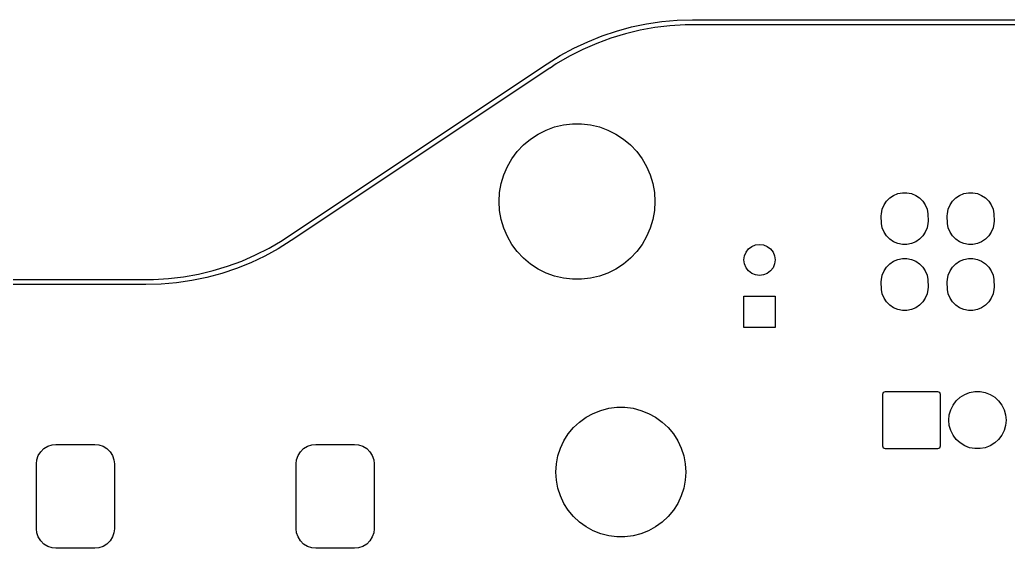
# Model space of a CAD drawing. Extents: x 96 to 246, y -139 to -34.
# Drawn here: x 132.74 to 170.79, y -53.99 to -33.64 of the extents above; entities that cross this region are included whole.
import ezdxf

# ---------------------------------------------------------------- set-up
doc = ezdxf.new("R2010")
doc.units = 0
doc.layers.add('BLACK', color=7, linetype='CONTINUOUS')

msp = doc.modelspace()

# ---------------------------------------------------------------- linework, layer by layer
at = {"layer": 'BLACK', "linetype": 'CONTINUOUS'}
for p, q in [((156.288713, -33.918298), (156.869982, -33.796955)), ((156.869982, -33.796955), (157.457376, -33.709983)), ((157.457376, -33.709983), (158.048867, -33.657682)), ((158.351262, -33.840241), (157.769977, -33.874456)), ((158.048867, -33.657682), (158.642409, -33.640232)), ((158.642255, -33.840232), (158.351262, -33.840241)), ((158.642407, -33.840246), (158.642255, -33.840232)), ((158.642408, -33.840247), (158.642407, -33.840246)), ((182.579733, -33.838328), (158.642408, -33.840247)), ((158.642409, -33.640232), (158.642409, -33.640247)), ((158.642409, -33.640247), (158.64957, -33.642165)), ((158.64957, -33.642165), (182.586896, -33.640247)), ((155.152566, -34.262299), (155.715581, -34.073591)), ((156.052195, -34.180651), (155.494889, -34.349391)), ((155.715581, -34.073591), (156.288713, -33.918298)), ((156.618453, -34.044955), (156.052195, -34.180651)), ((157.191708, -33.942772), (156.618453, -34.044955)), ((157.769977, -33.874456), (157.191708, -33.942772)), ((154.06463, -34.737233), (154.601614, -34.483768)), ((154.948464, -34.550592), (154.414807, -34.783558)), ((154.601614, -34.483768), (155.152566, -34.262299)), ((155.494889, -34.349391), (154.948464, -34.550592)), ((153.543469, -35.021819), (154.06463, -34.737233)), ((154.414807, -34.783558), (153.895765, -35.047483)), ((143.085441, -41.975172), (153.039936, -35.336539)), ((153.039936, -35.336539), (153.03994, -35.336536)), ((153.03994, -35.336536), (153.543469, -35.021819)), ((153.393129, -35.341456), (153.150877, -35.502948)), ((153.895765, -35.047483), (153.393129, -35.341456)), ((153.143862, -35.505321), (143.189368, -42.143955)), ((153.150877, -35.502948), (153.143862, -35.505321)), ((153.668707, -37.685824), (154.015218, -37.645323)), ((153.668707, -37.685824), (154.015218, -37.645323)), ((154.015218, -37.645323), (154.364086, -37.645323)), ((154.015218, -37.645323), (154.364086, -37.645323)), ((154.364086, -37.645323), (154.710597, -37.685824)), ((154.364086, -37.645323), (154.710597, -37.685824)), ((152.398176, -38.233877), (152.689652, -38.042171)), ((152.398176, -38.233877), (152.689652, -38.042171)), ((152.689652, -38.042171), (153.001413, -37.885599)), ((152.689652, -38.042171), (153.001413, -37.885599)), ((153.001413, -37.885599), (153.329242, -37.766278)), ((153.001413, -37.885599), (153.329242, -37.766278)), ((153.329242, -37.766278), (153.668707, -37.685824)), ((153.329242, -37.766278), (153.668707, -37.685824)), ((154.710597, -37.685824), (155.050062, -37.766278)), ((154.710597, -37.685824), (155.050062, -37.766278)), ((155.050062, -37.766278), (155.377891, -37.885599)), ((155.050062, -37.766278), (155.377891, -37.885599)), ((155.377891, -37.885599), (155.689652, -38.042171)), ((155.377891, -37.885599), (155.689652, -38.042171)), ((155.689652, -38.042171), (155.981128, -38.233877)), ((155.689652, -38.042171), (155.981128, -38.233877)), ((152.130927, -38.458126), (152.398176, -38.233877)), ((152.130927, -38.458126), (152.398176, -38.233877)), ((155.981128, -38.233877), (156.248377, -38.458126)), ((155.981128, -38.233877), (156.248377, -38.458126)), ((151.683189, -38.99172), (151.891519, -38.711884)), ((151.683189, -38.99172), (151.891519, -38.711884)), ((151.891519, -38.711884), (152.130927, -38.458126)), ((151.891519, -38.711884), (152.130927, -38.458126)), ((156.248377, -38.458126), (156.487785, -38.711884)), ((156.248377, -38.458126), (156.487785, -38.711884)), ((156.487785, -38.711884), (156.696115, -38.99172)), ((156.487785, -38.711884), (156.696115, -38.99172)), ((151.508754, -39.293849), (151.683189, -38.99172)), ((151.508754, -39.293849), (151.683189, -38.99172)), ((156.696115, -38.99172), (156.87055, -39.293849)), ((156.696115, -38.99172), (156.87055, -39.293849)), ((151.370574, -39.614187), (151.508754, -39.293849)), ((151.370574, -39.614187), (151.508754, -39.293849)), ((156.87055, -39.293849), (157.00873, -39.614187)), ((156.87055, -39.293849), (157.00873, -39.614187)), ((151.209937, -40.291968), (151.270517, -39.948399)), ((151.209937, -40.291968), (151.270517, -39.948399)), ((151.270517, -39.948399), (151.370574, -39.614187)), ((151.270517, -39.948399), (151.370574, -39.614187)), ((157.00873, -39.614187), (157.108787, -39.948399)), ((157.00873, -39.614187), (157.108787, -39.948399)), ((157.108787, -39.948399), (157.169367, -40.291968)), ((157.108787, -39.948399), (157.169367, -40.291968)), ((151.189652, -40.640247), (151.209937, -40.291968)), ((151.189652, -40.640247), (151.209937, -40.291968)), ((157.169367, -40.291968), (157.189652, -40.640247)), ((157.169367, -40.291968), (157.189652, -40.640247)), ((166.380395, -40.401518), (166.543396, -40.334001)), ((166.380395, -40.401518), (166.543396, -40.334001)), ((166.543396, -40.334001), (166.716437, -40.299581)), ((166.543396, -40.334001), (166.716437, -40.299581)), ((166.716437, -40.299581), (166.892867, -40.299581)), ((166.716437, -40.299581), (166.892867, -40.299581)), ((166.892867, -40.299581), (167.065908, -40.334001)), ((166.892867, -40.299581), (167.065908, -40.334001)), ((167.065908, -40.334001), (167.228909, -40.401518)), ((167.065908, -40.334001), (167.228909, -40.401518)), ((168.920395, -40.401518), (169.083396, -40.334001)), ((168.920395, -40.401518), (169.083396, -40.334001)), ((169.083396, -40.334001), (169.256437, -40.299581)), ((169.083396, -40.334001), (169.256437, -40.299581)), ((169.256437, -40.299581), (169.432867, -40.299581)), ((169.256437, -40.299581), (169.432867, -40.299581)), ((169.432867, -40.299581), (169.605908, -40.334001)), ((169.432867, -40.299581), (169.605908, -40.334001)), ((169.605908, -40.334001), (169.768909, -40.401518)), ((169.605908, -40.334001), (169.768909, -40.401518)), ((151.209937, -40.988526), (151.189652, -40.640247)), ((151.209937, -40.988526), (151.189652, -40.640247)), ((157.189652, -40.640247), (157.169367, -40.988526)), ((157.189652, -40.640247), (157.169367, -40.988526)), ((166.010923, -40.77099), (166.108943, -40.624293)), ((166.010923, -40.77099), (166.108943, -40.624293)), ((166.108943, -40.624293), (166.233698, -40.499538)), ((166.108943, -40.624293), (166.233698, -40.499538)), ((166.233698, -40.499538), (166.380395, -40.401518)), ((166.233698, -40.499538), (166.380395, -40.401518)), ((167.228909, -40.401518), (167.375606, -40.499538)), ((167.228909, -40.401518), (167.375606, -40.499538)), ((167.375606, -40.499538), (167.500361, -40.624293)), ((167.375606, -40.499538), (167.500361, -40.624293)), ((167.500361, -40.624293), (167.598381, -40.77099)), ((167.500361, -40.624293), (167.598381, -40.77099)), ((168.550923, -40.77099), (168.648943, -40.624293)), ((168.550923, -40.77099), (168.648943, -40.624293)), ((168.648943, -40.624293), (168.773698, -40.499538)), ((168.648943, -40.624293), (168.773698, -40.499538)), ((168.773698, -40.499538), (168.920395, -40.401518)), ((168.773698, -40.499538), (168.920395, -40.401518)), ((169.768909, -40.401518), (169.915606, -40.499538)), ((169.768909, -40.401518), (169.915606, -40.499538)), ((169.915606, -40.499538), (170.040361, -40.624293)), ((169.915606, -40.499538), (170.040361, -40.624293)), ((170.040361, -40.624293), (170.138381, -40.77099)), ((170.040361, -40.624293), (170.138381, -40.77099)), ((151.270517, -41.332095), (151.209937, -40.988526)), ((151.270517, -41.332095), (151.209937, -40.988526)), ((157.169367, -40.988526), (157.108787, -41.332095)), ((157.169367, -40.988526), (157.108787, -41.332095)), ((165.908986, -41.107032), (165.943406, -40.933991)), ((165.908986, -41.107032), (165.943406, -40.933991)), ((165.943406, -40.933991), (166.010923, -40.77099)), ((165.943406, -40.933991), (166.010923, -40.77099)), ((167.598381, -40.77099), (167.665898, -40.933991)), ((167.598381, -40.77099), (167.665898, -40.933991)), ((167.665898, -40.933991), (167.700318, -41.107032)), ((167.665898, -40.933991), (167.700318, -41.107032)), ((168.448986, -41.107032), (168.483406, -40.933991)), ((168.448986, -41.107032), (168.483406, -40.933991)), ((168.483406, -40.933991), (168.550923, -40.77099)), ((168.483406, -40.933991), (168.550923, -40.77099)), ((170.138381, -40.77099), (170.205898, -40.933991)), ((170.138381, -40.77099), (170.205898, -40.933991)), ((170.205898, -40.933991), (170.240318, -41.107032)), ((170.205898, -40.933991), (170.240318, -41.107032)), ((151.370574, -41.666307), (151.270517, -41.332095)), ((151.370574, -41.666307), (151.270517, -41.332095)), ((157.108787, -41.332095), (157.00873, -41.666307)), ((157.108787, -41.332095), (157.00873, -41.666307)), ((165.904652, -41.195247), (165.908986, -41.107032)), ((165.904652, -41.195247), (165.908986, -41.107032)), ((165.908986, -41.483462), (165.904652, -41.195247)), ((165.908986, -41.483462), (165.904652, -41.195247)), ((167.700318, -41.107032), (167.704652, -41.395247)), ((167.700318, -41.107032), (167.704652, -41.395247)), ((167.704652, -41.395247), (167.700318, -41.483462)), ((167.704652, -41.395247), (167.700318, -41.483462)), ((168.444652, -41.195247), (168.448986, -41.107032)), ((168.444652, -41.195247), (168.448986, -41.107032)), ((168.448986, -41.483462), (168.444652, -41.195247)), ((168.448986, -41.483462), (168.444652, -41.195247)), ((170.240318, -41.107032), (170.244652, -41.395247)), ((170.240318, -41.107032), (170.244652, -41.395247)), ((170.244652, -41.395247), (170.240318, -41.483462)), ((170.244652, -41.395247), (170.240318, -41.483462)), ((151.508754, -41.986645), (151.370574, -41.666307)), ((151.508754, -41.986645), (151.370574, -41.666307)), ((157.00873, -41.666307), (156.87055, -41.986645)), ((157.00873, -41.666307), (156.87055, -41.986645)), ((165.943406, -41.656503), (165.908986, -41.483462)), ((165.943406, -41.656503), (165.908986, -41.483462)), ((166.010923, -41.819504), (165.943406, -41.656503)), ((166.010923, -41.819504), (165.943406, -41.656503)), ((166.108943, -41.966201), (166.010923, -41.819504)), ((166.108943, -41.966201), (166.010923, -41.819504)), ((167.598381, -41.819504), (167.500361, -41.966201)), ((167.598381, -41.819504), (167.500361, -41.966201)), ((167.665898, -41.656503), (167.598381, -41.819504)), ((167.665898, -41.656503), (167.598381, -41.819504)), ((167.700318, -41.483462), (167.665898, -41.656503)), ((167.700318, -41.483462), (167.665898, -41.656503)), ((168.483406, -41.656503), (168.448986, -41.483462)), ((168.483406, -41.656503), (168.448986, -41.483462)), ((168.550923, -41.819504), (168.483406, -41.656503)), ((168.550923, -41.819504), (168.483406, -41.656503)), ((168.648943, -41.966201), (168.550923, -41.819504)), ((168.648943, -41.966201), (168.550923, -41.819504)), ((170.138381, -41.819504), (170.040361, -41.966201)), ((170.138381, -41.819504), (170.040361, -41.966201)), ((170.205898, -41.656503), (170.138381, -41.819504)), ((170.205898, -41.656503), (170.138381, -41.819504)), ((170.240318, -41.483462), (170.205898, -41.656503)), ((170.240318, -41.483462), (170.205898, -41.656503)), ((142.333539, -42.433011), (142.836175, -42.139038)), ((143.189363, -42.143957), (142.685835, -42.458676)), ((142.836175, -42.139038), (143.078426, -41.977546)), ((143.078426, -41.977546), (143.078427, -41.977546)), ((143.078427, -41.977546), (143.085441, -41.975172)), ((143.189368, -42.143955), (143.189363, -42.143957)), ((151.683189, -42.288774), (151.508754, -41.986645)), ((151.683189, -42.288774), (151.508754, -41.986645)), ((156.87055, -41.986645), (156.696115, -42.288774)), ((156.87055, -41.986645), (156.696115, -42.288774)), ((166.233698, -42.090956), (166.108943, -41.966201)), ((166.233698, -42.090956), (166.108943, -41.966201)), ((166.380395, -42.188976), (166.233698, -42.090956)), ((166.380395, -42.188976), (166.233698, -42.090956)), ((166.543396, -42.256493), (166.380395, -42.188976)), ((166.543396, -42.256493), (166.380395, -42.188976)), ((167.228909, -42.188976), (167.065908, -42.256493)), ((167.228909, -42.188976), (167.065908, -42.256493)), ((167.375606, -42.090956), (167.228909, -42.188976)), ((167.375606, -42.090956), (167.228909, -42.188976)), ((167.500361, -41.966201), (167.375606, -42.090956)), ((167.500361, -41.966201), (167.375606, -42.090956)), ((168.773698, -42.090956), (168.648943, -41.966201)), ((168.773698, -42.090956), (168.648943, -41.966201)), ((168.920395, -42.188976), (168.773698, -42.090956)), ((168.920395, -42.188976), (168.773698, -42.090956)), ((169.083396, -42.256493), (168.920395, -42.188976)), ((169.083396, -42.256493), (168.920395, -42.188976)), ((169.768909, -42.188976), (169.605908, -42.256493)), ((169.768909, -42.188976), (169.605908, -42.256493)), ((169.915606, -42.090956), (169.768909, -42.188976)), ((169.915606, -42.090956), (169.768909, -42.188976)), ((170.040361, -41.966201), (169.915606, -42.090956)), ((170.040361, -41.966201), (169.915606, -42.090956)), ((141.814497, -42.696937), (142.333539, -42.433011)), ((142.685835, -42.458676), (142.164675, -42.743261)), ((151.891519, -42.56861), (151.683189, -42.288774)), ((151.891519, -42.56861), (151.683189, -42.288774)), ((152.130927, -42.822368), (151.891519, -42.56861)), ((152.130927, -42.822368), (151.891519, -42.56861)), ((156.487785, -42.56861), (156.248377, -42.822368)), ((156.487785, -42.56861), (156.248377, -42.822368)), ((156.696115, -42.288774), (156.487785, -42.56861)), ((156.696115, -42.288774), (156.487785, -42.56861)), ((160.637097, -42.732956), (160.697037, -42.588247)), ((160.637097, -42.732956), (160.697037, -42.588247)), ((160.697037, -42.588247), (160.792388, -42.463983)), ((160.697037, -42.588247), (160.792388, -42.463983)), ((160.792388, -42.463983), (160.916652, -42.368632)), ((160.792388, -42.463983), (160.916652, -42.368632)), ((160.916652, -42.368632), (161.061361, -42.308692)), ((160.916652, -42.368632), (161.061361, -42.308692)), ((161.061361, -42.308692), (161.216652, -42.288247)), ((161.061361, -42.308692), (161.216652, -42.288247)), ((161.216652, -42.288247), (161.371943, -42.308692)), ((161.216652, -42.288247), (161.371943, -42.308692)), ((161.371943, -42.308692), (161.516652, -42.368632)), ((161.371943, -42.308692), (161.516652, -42.368632)), ((161.516652, -42.368632), (161.640916, -42.463983)), ((161.516652, -42.368632), (161.640916, -42.463983)), ((161.640916, -42.463983), (161.736267, -42.588247)), ((161.640916, -42.463983), (161.736267, -42.588247)), ((161.736267, -42.588247), (161.796207, -42.732956)), ((161.736267, -42.588247), (161.796207, -42.732956)), ((166.716437, -42.290913), (166.543396, -42.256493)), ((166.716437, -42.290913), (166.543396, -42.256493)), ((166.892867, -42.290913), (166.716437, -42.290913)), ((166.892867, -42.290913), (166.716437, -42.290913)), ((167.065908, -42.256493), (166.892867, -42.290913)), ((167.065908, -42.256493), (166.892867, -42.290913)), ((169.256437, -42.290913), (169.083396, -42.256493)), ((169.256437, -42.290913), (169.083396, -42.256493)), ((169.432867, -42.290913), (169.256437, -42.290913)), ((169.432867, -42.290913), (169.256437, -42.290913)), ((169.605908, -42.256493), (169.432867, -42.290913)), ((169.605908, -42.256493), (169.432867, -42.290913)), ((140.734415, -43.131104), (141.28084, -42.929903)), ((141.62769, -42.996727), (141.076738, -43.218196)), ((141.28084, -42.929903), (141.814497, -42.696937)), ((142.164675, -42.743261), (141.62769, -42.996727)), ((152.398176, -43.046617), (152.130927, -42.822368)), ((152.398176, -43.046617), (152.130927, -42.822368)), ((156.248377, -42.822368), (155.981128, -43.046617)), ((156.248377, -42.822368), (155.981128, -43.046617)), ((160.616652, -42.888247), (160.637097, -42.732956)), ((160.616652, -42.888247), (160.637097, -42.732956)), ((160.637097, -43.043538), (160.616652, -42.888247)), ((160.637097, -43.043538), (160.616652, -42.888247)), ((161.796207, -42.732956), (161.816652, -42.888247)), ((161.796207, -42.732956), (161.816652, -42.888247)), ((161.816652, -42.888247), (161.796207, -43.043538)), ((161.816652, -42.888247), (161.796207, -43.043538)), ((166.233698, -43.039538), (166.380395, -42.941518)), ((166.233698, -43.039538), (166.380395, -42.941518)), ((166.380395, -42.941518), (166.543396, -42.874001)), ((166.380395, -42.941518), (166.543396, -42.874001)), ((166.543396, -42.874001), (166.716437, -42.839581)), ((166.543396, -42.874001), (166.716437, -42.839581)), ((166.716437, -42.839581), (166.892867, -42.839581)), ((166.716437, -42.839581), (166.892867, -42.839581)), ((166.892867, -42.839581), (167.065908, -42.874001)), ((166.892867, -42.839581), (167.065908, -42.874001)), ((167.065908, -42.874001), (167.228909, -42.941518)), ((167.065908, -42.874001), (167.228909, -42.941518)), ((167.228909, -42.941518), (167.375606, -43.039538)), ((167.228909, -42.941518), (167.375606, -43.039538)), ((168.773698, -43.039538), (168.920395, -42.941518)), ((168.773698, -43.039538), (168.920395, -42.941518)), ((168.920395, -42.941518), (169.083396, -42.874001)), ((168.920395, -42.941518), (169.083396, -42.874001)), ((169.083396, -42.874001), (169.256437, -42.839581)), ((169.083396, -42.874001), (169.256437, -42.839581)), ((169.256437, -42.839581), (169.432867, -42.839581)), ((169.256437, -42.839581), (169.432867, -42.839581)), ((169.432867, -42.839581), (169.605908, -42.874001)), ((169.432867, -42.839581), (169.605908, -42.874001)), ((169.605908, -42.874001), (169.768909, -42.941518)), ((169.605908, -42.874001), (169.768909, -42.941518)), ((169.768909, -42.941518), (169.915606, -43.039538)), ((169.768909, -42.941518), (169.915606, -43.039538)), ((139.610851, -43.435541), (140.17711, -43.299844)), ((140.17711, -43.299844), (140.734415, -43.131104)), ((141.076738, -43.218196), (140.513723, -43.406904)), ((152.689652, -43.238323), (152.398176, -43.046617)), ((152.689652, -43.238323), (152.398176, -43.046617)), ((153.001413, -43.394895), (152.689652, -43.238323)), ((153.001413, -43.394895), (152.689652, -43.238323)), ((155.689652, -43.238323), (155.377891, -43.394895)), ((155.689652, -43.238323), (155.377891, -43.394895)), ((155.981128, -43.046617), (155.689652, -43.238323)), ((155.981128, -43.046617), (155.689652, -43.238323)), ((160.697037, -43.188247), (160.637097, -43.043538)), ((160.697037, -43.188247), (160.637097, -43.043538)), ((160.792388, -43.312511), (160.697037, -43.188247)), ((160.792388, -43.312511), (160.697037, -43.188247)), ((160.916652, -43.407862), (160.792388, -43.312511)), ((160.916652, -43.407862), (160.792388, -43.312511)), ((161.640916, -43.312511), (161.516652, -43.407862)), ((161.640916, -43.312511), (161.516652, -43.407862)), ((161.736267, -43.188247), (161.640916, -43.312511)), ((161.736267, -43.188247), (161.640916, -43.312511)), ((161.796207, -43.043538), (161.736267, -43.188247)), ((161.796207, -43.043538), (161.736267, -43.188247)), ((165.943406, -43.473991), (166.010923, -43.31099)), ((165.943406, -43.473991), (166.010923, -43.31099)), ((166.010923, -43.31099), (166.108943, -43.164293)), ((166.010923, -43.31099), (166.108943, -43.164293)), ((166.108943, -43.164293), (166.233698, -43.039538)), ((166.108943, -43.164293), (166.233698, -43.039538)), ((167.375606, -43.039538), (167.500361, -43.164293)), ((167.375606, -43.039538), (167.500361, -43.164293)), ((167.500361, -43.164293), (167.598381, -43.31099)), ((167.500361, -43.164293), (167.598381, -43.31099)), ((167.598381, -43.31099), (167.665898, -43.473991)), ((167.598381, -43.31099), (167.665898, -43.473991)), ((168.483406, -43.473991), (168.550923, -43.31099)), ((168.483406, -43.473991), (168.550923, -43.31099)), ((168.550923, -43.31099), (168.648943, -43.164293)), ((168.550923, -43.31099), (168.648943, -43.164293)), ((168.648943, -43.164293), (168.773698, -43.039538)), ((168.648943, -43.164293), (168.773698, -43.039538)), ((169.915606, -43.039538), (170.040361, -43.164293)), ((169.915606, -43.039538), (170.040361, -43.164293)), ((170.040361, -43.164293), (170.138381, -43.31099)), ((170.040361, -43.164293), (170.138381, -43.31099)), ((170.138381, -43.31099), (170.205898, -43.473991)), ((170.138381, -43.31099), (170.205898, -43.473991)), ((132.27864, -43.642158), (137.586896, -43.640247)), ((137.586896, -43.640247), (137.586897, -43.640247)), ((137.586897, -43.640247), (137.587078, -43.640264)), ((137.587078, -43.640264), (137.878042, -43.640256)), ((137.878042, -43.640256), (138.459327, -43.606041)), ((138.459327, -43.606041), (139.037596, -43.537724)), ((139.359323, -43.683541), (138.771928, -43.770514)), ((139.037596, -43.537724), (139.610851, -43.435541)), ((139.940591, -43.562198), (139.359323, -43.683541)), ((140.513723, -43.406904), (139.940591, -43.562198)), ((153.329242, -43.514216), (153.001413, -43.394895)), ((153.329242, -43.514216), (153.001413, -43.394895)), ((153.668707, -43.59467), (153.329242, -43.514216)), ((153.668707, -43.59467), (153.329242, -43.514216)), ((154.015218, -43.635171), (153.668707, -43.59467)), ((154.015218, -43.635171), (153.668707, -43.59467)), ((154.364086, -43.635171), (154.015218, -43.635171)), ((154.364086, -43.635171), (154.015218, -43.635171)), ((154.710597, -43.59467), (154.364086, -43.635171)), ((154.710597, -43.59467), (154.364086, -43.635171)), ((155.050062, -43.514216), (154.710597, -43.59467)), ((155.050062, -43.514216), (154.710597, -43.59467)), ((155.377891, -43.394895), (155.050062, -43.514216)), ((155.377891, -43.394895), (155.050062, -43.514216)), ((161.061361, -43.467802), (160.916652, -43.407862)), ((161.061361, -43.467802), (160.916652, -43.407862)), ((161.216652, -43.488247), (161.061361, -43.467802)), ((161.216652, -43.488247), (161.061361, -43.467802)), ((161.371943, -43.467802), (161.216652, -43.488247)), ((161.371943, -43.467802), (161.216652, -43.488247)), ((161.516652, -43.407862), (161.371943, -43.467802)), ((161.516652, -43.407862), (161.371943, -43.467802)), ((165.904652, -43.735247), (165.908986, -43.647032)), ((165.904652, -43.735247), (165.908986, -43.647032)), ((165.908986, -44.023462), (165.904652, -43.735247)), ((165.908986, -44.023462), (165.904652, -43.735247)), ((165.908986, -43.647032), (165.943406, -43.473991)), ((165.908986, -43.647032), (165.943406, -43.473991)), ((167.665898, -43.473991), (167.700318, -43.647032)), ((167.665898, -43.473991), (167.700318, -43.647032)), ((167.700318, -43.647032), (167.704652, -43.935247)), ((167.700318, -43.647032), (167.704652, -43.935247)), ((168.444652, -43.735247), (168.448986, -43.647032)), ((168.444652, -43.735247), (168.448986, -43.647032)), ((168.448986, -44.023462), (168.444652, -43.735247)), ((168.448986, -44.023462), (168.444652, -43.735247)), ((168.448986, -43.647032), (168.483406, -43.473991)), ((168.448986, -43.647032), (168.483406, -43.473991)), ((170.205898, -43.473991), (170.240318, -43.647032)), ((170.205898, -43.473991), (170.240318, -43.647032)), ((170.240318, -43.647032), (170.244652, -43.935247)), ((170.240318, -43.647032), (170.244652, -43.935247)), ((137.579761, -43.838335), (132.271506, -43.840247)), ((137.586895, -43.840247), (137.579761, -43.838335)), ((138.180437, -43.822815), (137.586895, -43.840265)), ((137.586895, -43.840265), (137.586895, -43.840247)), ((138.771928, -43.770514), (138.180437, -43.822815)), ((165.943406, -44.196503), (165.908986, -44.023462)), ((165.943406, -44.196503), (165.908986, -44.023462)), ((167.700318, -44.023462), (167.665898, -44.196503)), ((167.700318, -44.023462), (167.665898, -44.196503)), ((167.704652, -43.935247), (167.700318, -44.023462)), ((167.704652, -43.935247), (167.700318, -44.023462)), ((168.483406, -44.196503), (168.448986, -44.023462)), ((168.483406, -44.196503), (168.448986, -44.023462)), ((170.240318, -44.023462), (170.205898, -44.196503)), ((170.240318, -44.023462), (170.205898, -44.196503)), ((170.244652, -43.935247), (170.240318, -44.023462)), ((170.244652, -43.935247), (170.240318, -44.023462)), ((160.616652, -45.488247), (160.616652, -44.288247)), ((160.616652, -44.288247), (161.816652, -44.288247)), ((160.616652, -45.488247), (160.616652, -44.288247)), ((160.616652, -44.288247), (161.816652, -44.288247)), ((161.816652, -44.288247), (161.816652, -45.488247)), ((161.816652, -44.288247), (161.816652, -45.488247)), ((166.010923, -44.359504), (165.943406, -44.196503)), ((166.010923, -44.359504), (165.943406, -44.196503)), ((166.108943, -44.506201), (166.010923, -44.359504)), ((166.108943, -44.506201), (166.010923, -44.359504)), ((166.233698, -44.630956), (166.108943, -44.506201)), ((166.233698, -44.630956), (166.108943, -44.506201)), ((167.500361, -44.506201), (167.375606, -44.630956)), ((167.500361, -44.506201), (167.375606, -44.630956)), ((167.598381, -44.359504), (167.500361, -44.506201)), ((167.598381, -44.359504), (167.500361, -44.506201)), ((167.665898, -44.196503), (167.598381, -44.359504)), ((167.665898, -44.196503), (167.598381, -44.359504)), ((168.550923, -44.359504), (168.483406, -44.196503)), ((168.550923, -44.359504), (168.483406, -44.196503)), ((168.648943, -44.506201), (168.550923, -44.359504)), ((168.648943, -44.506201), (168.550923, -44.359504)), ((168.773698, -44.630956), (168.648943, -44.506201)), ((168.773698, -44.630956), (168.648943, -44.506201)), ((170.040361, -44.506201), (169.915606, -44.630956)), ((170.040361, -44.506201), (169.915606, -44.630956)), ((170.138381, -44.359504), (170.040361, -44.506201)), ((170.138381, -44.359504), (170.040361, -44.506201)), ((170.205898, -44.196503), (170.138381, -44.359504)), ((170.205898, -44.196503), (170.138381, -44.359504)), ((166.380395, -44.728976), (166.233698, -44.630956)), ((166.380395, -44.728976), (166.233698, -44.630956)), ((166.543396, -44.796493), (166.380395, -44.728976)), ((166.543396, -44.796493), (166.380395, -44.728976)), ((166.716437, -44.830913), (166.543396, -44.796493)), ((166.716437, -44.830913), (166.543396, -44.796493)), ((166.892867, -44.830913), (166.716437, -44.830913)), ((166.892867, -44.830913), (166.716437, -44.830913)), ((167.065908, -44.796493), (166.892867, -44.830913)), ((167.065908, -44.796493), (166.892867, -44.830913)), ((167.228909, -44.728976), (167.065908, -44.796493)), ((167.228909, -44.728976), (167.065908, -44.796493)), ((167.375606, -44.630956), (167.228909, -44.728976)), ((167.375606, -44.630956), (167.228909, -44.728976)), ((168.920395, -44.728976), (168.773698, -44.630956)), ((168.920395, -44.728976), (168.773698, -44.630956)), ((169.083396, -44.796493), (168.920395, -44.728976)), ((169.083396, -44.796493), (168.920395, -44.728976)), ((169.256437, -44.830913), (169.083396, -44.796493)), ((169.256437, -44.830913), (169.083396, -44.796493)), ((169.432867, -44.830913), (169.256437, -44.830913)), ((169.432867, -44.830913), (169.256437, -44.830913)), ((169.605908, -44.796493), (169.432867, -44.830913)), ((169.605908, -44.796493), (169.432867, -44.830913)), ((169.768909, -44.728976), (169.605908, -44.796493)), ((169.768909, -44.728976), (169.605908, -44.796493)), ((169.915606, -44.630956), (169.768909, -44.728976)), ((169.915606, -44.630956), (169.768909, -44.728976)), ((161.816652, -45.488247), (160.616652, -45.488247)), ((161.816652, -45.488247), (160.616652, -45.488247)), ((165.965652, -48.058497), (165.973416, -48.019463)), ((165.965652, -48.058497), (165.973416, -48.019463)), ((165.965652, -50.058497), (165.965652, -48.058497)), ((165.965652, -50.058497), (165.965652, -48.058497)), ((165.973416, -48.019463), (165.995527, -47.986372)), ((165.973416, -48.019463), (165.995527, -47.986372)), ((165.995527, -47.986372), (166.028618, -47.964261)), ((165.995527, -47.986372), (166.028618, -47.964261)), ((166.028618, -47.964261), (166.067652, -47.956497)), ((166.028618, -47.964261), (166.067652, -47.956497)), ((166.067652, -47.956497), (168.067652, -47.956497)), ((166.067652, -47.956497), (168.067652, -47.956497)), ((168.067652, -47.956497), (168.106686, -47.964261)), ((168.067652, -47.956497), (168.106686, -47.964261)), ((168.106686, -47.964261), (168.139777, -47.986372)), ((168.106686, -47.964261), (168.139777, -47.986372)), ((168.139777, -47.986372), (168.161888, -48.019463)), ((168.139777, -47.986372), (168.161888, -48.019463)), ((168.161888, -48.019463), (168.169652, -48.058497)), ((168.161888, -48.019463), (168.169652, -48.058497)), ((168.169652, -48.058497), (168.169652, -50.058497)), ((168.169652, -48.058497), (168.169652, -50.058497)), ((168.670713, -48.478369), (168.793264, -48.316084)), ((168.670713, -48.478369), (168.793264, -48.316084)), ((168.793264, -48.316084), (168.943549, -48.179082)), ((168.793264, -48.316084), (168.943549, -48.179082)), ((168.943549, -48.179082), (169.116448, -48.072027)), ((168.943549, -48.179082), (169.116448, -48.072027)), ((169.116448, -48.072027), (169.306075, -47.998565)), ((169.116448, -48.072027), (169.306075, -47.998565)), ((169.306075, -47.998565), (169.505972, -47.961198)), ((169.306075, -47.998565), (169.505972, -47.961198)), ((169.505972, -47.961198), (169.709332, -47.961198)), ((169.505972, -47.961198), (169.709332, -47.961198)), ((169.709332, -47.961198), (169.909229, -47.998565)), ((169.709332, -47.961198), (169.909229, -47.998565)), ((169.909229, -47.998565), (170.098856, -48.072027)), ((169.909229, -47.998565), (170.098856, -48.072027)), ((170.098856, -48.072027), (170.271755, -48.179082)), ((170.098856, -48.072027), (170.271755, -48.179082)), ((170.271755, -48.179082), (170.42204, -48.316084)), ((170.271755, -48.179082), (170.42204, -48.316084)), ((170.42204, -48.316084), (170.544591, -48.478369)), ((170.42204, -48.316084), (170.544591, -48.478369)), ((154.813204, -48.796429), (155.10511, -48.680856)), ((154.813204, -48.796429), (155.10511, -48.680856)), ((155.10511, -48.680856), (155.409199, -48.602779)), ((155.10511, -48.680856), (155.409199, -48.602779)), ((155.409199, -48.602779), (155.720676, -48.56343)), ((155.409199, -48.602779), (155.720676, -48.56343)), ((155.720676, -48.56343), (156.034628, -48.56343)), ((155.720676, -48.56343), (156.034628, -48.56343)), ((156.034628, -48.56343), (156.346105, -48.602779)), ((156.034628, -48.56343), (156.346105, -48.602779)), ((156.346105, -48.602779), (156.650194, -48.680856)), ((156.346105, -48.602779), (156.650194, -48.680856)), ((156.650194, -48.680856), (156.9421, -48.796429)), ((156.650194, -48.680856), (156.9421, -48.796429)), ((168.524416, -48.856005), (168.580068, -48.660409)), ((168.524416, -48.856005), (168.580068, -48.660409)), ((168.580068, -48.660409), (168.670713, -48.478369)), ((168.580068, -48.660409), (168.670713, -48.478369)), ((170.544591, -48.478369), (170.635236, -48.660409)), ((170.544591, -48.478369), (170.635236, -48.660409)), ((170.635236, -48.660409), (170.690888, -48.856005)), ((170.635236, -48.660409), (170.690888, -48.856005)), ((154.284092, -49.132214), (154.538085, -48.947677)), ((154.284092, -49.132214), (154.538085, -48.947677)), ((154.538085, -48.947677), (154.813204, -48.796429)), ((154.538085, -48.947677), (154.813204, -48.796429)), ((156.9421, -48.796429), (157.217219, -48.947677)), ((156.9421, -48.796429), (157.217219, -48.947677)), ((157.217219, -48.947677), (157.471212, -49.132214)), ((157.217219, -48.947677), (157.471212, -49.132214)), ((168.505652, -49.058497), (168.524416, -48.856005)), ((168.505652, -49.058497), (168.524416, -48.856005)), ((168.524416, -49.260989), (168.505652, -49.058497)), ((168.524416, -49.260989), (168.505652, -49.058497)), ((170.690888, -48.856005), (170.709652, -49.058497)), ((170.690888, -48.856005), (170.709652, -49.058497)), ((170.709652, -49.058497), (170.690888, -49.260989)), ((170.709652, -49.058497), (170.690888, -49.260989)), ((153.85511, -49.589034), (154.05523, -49.347129)), ((153.85511, -49.589034), (154.05523, -49.347129)), ((154.05523, -49.347129), (154.284092, -49.132214)), ((154.05523, -49.347129), (154.284092, -49.132214)), ((157.471212, -49.132214), (157.700074, -49.347129)), ((157.471212, -49.132214), (157.700074, -49.347129)), ((157.700074, -49.347129), (157.900194, -49.589034)), ((157.700074, -49.347129), (157.900194, -49.589034)), ((168.580068, -49.456585), (168.524416, -49.260989)), ((168.580068, -49.456585), (168.524416, -49.260989)), ((168.670713, -49.638625), (168.580068, -49.456585)), ((168.670713, -49.638625), (168.580068, -49.456585)), ((170.635236, -49.456585), (170.544591, -49.638625)), ((170.635236, -49.456585), (170.544591, -49.638625)), ((170.690888, -49.260989), (170.635236, -49.456585)), ((170.690888, -49.260989), (170.635236, -49.456585)), ((153.686885, -49.854113), (153.85511, -49.589034)), ((153.686885, -49.854113), (153.85511, -49.589034)), ((157.900194, -49.589034), (158.068419, -49.854113)), ((157.900194, -49.589034), (158.068419, -49.854113)), ((168.793264, -49.80091), (168.670713, -49.638625)), ((168.793264, -49.80091), (168.670713, -49.638625)), ((168.943549, -49.937912), (168.793264, -49.80091)), ((168.943549, -49.937912), (168.793264, -49.80091)), ((170.42204, -49.80091), (170.271755, -49.937912)), ((170.42204, -49.80091), (170.271755, -49.937912)), ((170.544591, -49.638625), (170.42204, -49.80091)), ((170.544591, -49.638625), (170.42204, -49.80091)), ((133.540436, -50.27507), (133.663571, -50.151935)), ((133.540436, -50.27507), (133.663571, -50.151935)), ((133.663571, -50.151935), (133.811784, -50.060516)), ((133.663571, -50.151935), (133.811784, -50.060516)), ((133.811784, -50.060516), (133.977085, -50.005742)), ((133.811784, -50.060516), (133.977085, -50.005742)), ((133.977085, -50.005742), (134.128748, -49.990247)), ((133.977085, -50.005742), (134.128748, -49.990247)), ((134.128748, -49.990247), (135.628748, -49.990247)), ((134.128748, -49.990247), (135.628748, -49.990247)), ((135.628748, -49.990247), (135.780411, -50.005742)), ((135.628748, -49.990247), (135.780411, -50.005742)), ((135.780411, -50.005742), (135.945712, -50.060516)), ((135.780411, -50.005742), (135.945712, -50.060516)), ((135.945712, -50.060516), (136.093925, -50.151935)), ((135.945712, -50.060516), (136.093925, -50.151935)), ((136.093925, -50.151935), (136.21706, -50.27507)), ((136.093925, -50.151935), (136.21706, -50.27507)), ((143.540436, -50.27507), (143.663571, -50.151935)), ((143.540436, -50.27507), (143.663571, -50.151935)), ((143.663571, -50.151935), (143.811784, -50.060516)), ((143.663571, -50.151935), (143.811784, -50.060516)), ((143.811784, -50.060516), (143.977085, -50.005742)), ((143.811784, -50.060516), (143.977085, -50.005742)), ((143.977085, -50.005742), (144.128748, -49.990247)), ((143.977085, -50.005742), (144.128748, -49.990247)), ((144.128748, -49.990247), (145.628748, -49.990247)), ((144.128748, -49.990247), (145.628748, -49.990247)), ((145.628748, -49.990247), (145.780411, -50.005742)), ((145.628748, -49.990247), (145.780411, -50.005742)), ((145.780411, -50.005742), (145.945712, -50.060516)), ((145.780411, -50.005742), (145.945712, -50.060516)), ((145.945712, -50.060516), (146.093925, -50.151935)), ((145.945712, -50.060516), (146.093925, -50.151935)), ((146.093925, -50.151935), (146.21706, -50.27507)), ((146.093925, -50.151935), (146.21706, -50.27507)), ((153.456194, -50.436772), (153.553211, -50.138186)), ((153.456194, -50.436772), (153.553211, -50.138186)), ((153.553211, -50.138186), (153.686885, -49.854113)), ((153.553211, -50.138186), (153.686885, -49.854113)), ((158.068419, -49.854113), (158.202093, -50.138186)), ((158.068419, -49.854113), (158.202093, -50.138186)), ((158.202093, -50.138186), (158.29911, -50.436772)), ((158.202093, -50.138186), (158.29911, -50.436772)), ((165.973416, -50.097531), (165.965652, -50.058497)), ((165.973416, -50.097531), (165.965652, -50.058497)), ((165.995527, -50.130622), (165.973416, -50.097531)), ((165.995527, -50.130622), (165.973416, -50.097531)), ((166.028618, -50.152733), (165.995527, -50.130622)), ((166.028618, -50.152733), (165.995527, -50.130622)), ((166.067652, -50.160497), (166.028618, -50.152733)), ((166.067652, -50.160497), (166.028618, -50.152733)), ((168.067652, -50.160497), (166.067652, -50.160497)), ((168.067652, -50.160497), (166.067652, -50.160497)), ((168.106686, -50.152733), (168.067652, -50.160497)), ((168.106686, -50.152733), (168.067652, -50.160497)), ((168.139777, -50.130622), (168.106686, -50.152733)), ((168.139777, -50.130622), (168.106686, -50.152733)), ((168.161888, -50.097531), (168.139777, -50.130622)), ((168.161888, -50.097531), (168.139777, -50.130622)), ((168.169652, -50.058497), (168.161888, -50.097531)), ((168.169652, -50.058497), (168.161888, -50.097531)), ((169.116448, -50.044967), (168.943549, -49.937912)), ((169.116448, -50.044967), (168.943549, -49.937912)), ((169.306075, -50.118429), (169.116448, -50.044967)), ((169.306075, -50.118429), (169.116448, -50.044967)), ((169.505972, -50.155796), (169.306075, -50.118429)), ((169.505972, -50.155796), (169.306075, -50.118429)), ((169.709332, -50.155796), (169.505972, -50.155796)), ((169.709332, -50.155796), (169.505972, -50.155796)), ((169.909229, -50.118429), (169.709332, -50.155796)), ((169.909229, -50.118429), (169.709332, -50.155796)), ((170.098856, -50.044967), (169.909229, -50.118429)), ((170.098856, -50.044967), (169.909229, -50.118429)), ((170.271755, -49.937912), (170.098856, -50.044967)), ((170.271755, -49.937912), (170.098856, -50.044967)), ((133.378748, -50.740247), (133.394243, -50.588584)), ((133.378748, -50.740247), (133.394243, -50.588584)), ((133.394243, -50.588584), (133.449017, -50.423283)), ((133.394243, -50.588584), (133.449017, -50.423283)), ((133.449017, -50.423283), (133.540436, -50.27507)), ((133.449017, -50.423283), (133.540436, -50.27507)), ((136.21706, -50.27507), (136.308479, -50.423283)), ((136.21706, -50.27507), (136.308479, -50.423283)), ((136.308479, -50.423283), (136.363253, -50.588584)), ((136.308479, -50.423283), (136.363253, -50.588584)), ((136.363253, -50.588584), (136.378748, -50.740247)), ((136.363253, -50.588584), (136.378748, -50.740247)), ((143.378748, -50.740247), (143.394243, -50.588584)), ((143.378748, -50.740247), (143.394243, -50.588584)), ((143.394243, -50.588584), (143.449017, -50.423283)), ((143.394243, -50.588584), (143.449017, -50.423283)), ((143.449017, -50.423283), (143.540436, -50.27507)), ((143.449017, -50.423283), (143.540436, -50.27507)), ((146.21706, -50.27507), (146.308479, -50.423283)), ((146.21706, -50.27507), (146.308479, -50.423283)), ((146.308479, -50.423283), (146.363253, -50.588584)), ((146.308479, -50.423283), (146.363253, -50.588584)), ((146.363253, -50.588584), (146.378748, -50.740247)), ((146.363253, -50.588584), (146.378748, -50.740247)), ((153.397365, -50.745164), (153.456194, -50.436772)), ((153.397365, -50.745164), (153.456194, -50.436772)), ((158.29911, -50.436772), (158.357939, -50.745164)), ((158.29911, -50.436772), (158.357939, -50.745164)), ((133.378748, -53.240247), (133.378748, -50.740247)), ((133.378748, -53.240247), (133.378748, -50.740247)), ((136.378748, -50.740247), (136.378748, -53.240247)), ((136.378748, -50.740247), (136.378748, -53.240247)), ((143.378748, -53.240247), (143.378748, -50.740247)), ((143.378748, -53.240247), (143.378748, -50.740247)), ((146.378748, -50.740247), (146.378748, -53.240247)), ((146.378748, -50.740247), (146.378748, -53.240247)), ((153.377652, -51.058497), (153.397365, -50.745164)), ((153.377652, -51.058497), (153.397365, -50.745164)), ((158.357939, -50.745164), (158.377652, -51.058497)), ((158.357939, -50.745164), (158.377652, -51.058497)), ((153.397365, -51.37183), (153.377652, -51.058497)), ((153.397365, -51.37183), (153.377652, -51.058497)), ((153.456194, -51.680222), (153.397365, -51.37183)), ((153.456194, -51.680222), (153.397365, -51.37183)), ((158.357939, -51.37183), (158.29911, -51.680222)), ((158.357939, -51.37183), (158.29911, -51.680222)), ((158.377652, -51.058497), (158.357939, -51.37183)), ((158.377652, -51.058497), (158.357939, -51.37183)), ((153.553211, -51.978808), (153.456194, -51.680222)), ((153.553211, -51.978808), (153.456194, -51.680222)), ((158.29911, -51.680222), (158.202093, -51.978808)), ((158.29911, -51.680222), (158.202093, -51.978808)), ((153.686885, -52.262881), (153.553211, -51.978808)), ((153.686885, -52.262881), (153.553211, -51.978808)), ((158.202093, -51.978808), (158.068419, -52.262881)), ((158.202093, -51.978808), (158.068419, -52.262881)), ((153.85511, -52.52796), (153.686885, -52.262881)), ((153.85511, -52.52796), (153.686885, -52.262881)), ((158.068419, -52.262881), (157.900194, -52.52796)), ((158.068419, -52.262881), (157.900194, -52.52796)), ((154.05523, -52.769865), (153.85511, -52.52796)), ((154.05523, -52.769865), (153.85511, -52.52796)), ((154.284092, -52.98478), (154.05523, -52.769865)), ((154.284092, -52.98478), (154.05523, -52.769865)), ((157.700074, -52.769865), (157.471212, -52.98478)), ((157.700074, -52.769865), (157.471212, -52.98478)), ((157.900194, -52.52796), (157.700074, -52.769865)), ((157.900194, -52.52796), (157.700074, -52.769865)), ((133.394243, -53.39191), (133.378748, -53.240247)), ((133.394243, -53.39191), (133.378748, -53.240247)), ((136.378748, -53.240247), (136.363253, -53.39191)), ((136.378748, -53.240247), (136.363253, -53.39191)), ((143.394243, -53.39191), (143.378748, -53.240247)), ((143.394243, -53.39191), (143.378748, -53.240247)), ((146.378748, -53.240247), (146.363253, -53.39191)), ((146.378748, -53.240247), (146.363253, -53.39191)), ((154.538085, -53.169317), (154.284092, -52.98478)), ((154.538085, -53.169317), (154.284092, -52.98478)), ((154.813204, -53.320565), (154.538085, -53.169317)), ((154.813204, -53.320565), (154.538085, -53.169317)), ((157.217219, -53.169317), (156.9421, -53.320565)), ((157.217219, -53.169317), (156.9421, -53.320565)), ((157.471212, -52.98478), (157.217219, -53.169317)), ((157.471212, -52.98478), (157.217219, -53.169317)), ((133.449017, -53.557211), (133.394243, -53.39191)), ((133.449017, -53.557211), (133.394243, -53.39191)), ((133.540436, -53.705424), (133.449017, -53.557211)), ((133.540436, -53.705424), (133.449017, -53.557211)), ((136.308479, -53.557211), (136.21706, -53.705424)), ((136.308479, -53.557211), (136.21706, -53.705424)), ((136.363253, -53.39191), (136.308479, -53.557211)), ((136.363253, -53.39191), (136.308479, -53.557211)), ((143.449017, -53.557211), (143.394243, -53.39191)), ((143.449017, -53.557211), (143.394243, -53.39191)), ((143.540436, -53.705424), (143.449017, -53.557211)), ((143.540436, -53.705424), (143.449017, -53.557211)), ((146.308479, -53.557211), (146.21706, -53.705424)), ((146.308479, -53.557211), (146.21706, -53.705424)), ((146.363253, -53.39191), (146.308479, -53.557211)), ((146.363253, -53.39191), (146.308479, -53.557211)), ((155.10511, -53.436138), (154.813204, -53.320565)), ((155.10511, -53.436138), (154.813204, -53.320565)), ((155.409199, -53.514215), (155.10511, -53.436138)), ((155.409199, -53.514215), (155.10511, -53.436138)), ((155.720676, -53.553564), (155.409199, -53.514215)), ((155.720676, -53.553564), (155.409199, -53.514215)), ((156.034628, -53.553564), (155.720676, -53.553564)), ((156.034628, -53.553564), (155.720676, -53.553564)), ((156.346105, -53.514215), (156.034628, -53.553564)), ((156.346105, -53.514215), (156.034628, -53.553564)), ((156.650194, -53.436138), (156.346105, -53.514215)), ((156.650194, -53.436138), (156.346105, -53.514215)), ((156.9421, -53.320565), (156.650194, -53.436138)), ((156.9421, -53.320565), (156.650194, -53.436138)), ((133.663571, -53.828559), (133.540436, -53.705424)), ((133.663571, -53.828559), (133.540436, -53.705424)), ((133.811784, -53.919978), (133.663571, -53.828559)), ((133.811784, -53.919978), (133.663571, -53.828559)), ((133.977085, -53.974752), (133.811784, -53.919978)), ((133.977085, -53.974752), (133.811784, -53.919978)), ((134.128748, -53.990247), (133.977085, -53.974752)), ((134.128748, -53.990247), (133.977085, -53.974752)), ((135.628748, -53.990247), (134.128748, -53.990247)), ((135.628748, -53.990247), (134.128748, -53.990247)), ((135.780411, -53.974752), (135.628748, -53.990247)), ((135.780411, -53.974752), (135.628748, -53.990247)), ((135.945712, -53.919978), (135.780411, -53.974752)), ((135.945712, -53.919978), (135.780411, -53.974752)), ((136.093925, -53.828559), (135.945712, -53.919978)), ((136.093925, -53.828559), (135.945712, -53.919978)), ((136.21706, -53.705424), (136.093925, -53.828559)), ((136.21706, -53.705424), (136.093925, -53.828559)), ((143.663571, -53.828559), (143.540436, -53.705424)), ((143.663571, -53.828559), (143.540436, -53.705424)), ((143.811784, -53.919978), (143.663571, -53.828559)), ((143.811784, -53.919978), (143.663571, -53.828559)), ((143.977085, -53.974752), (143.811784, -53.919978)), ((143.977085, -53.974752), (143.811784, -53.919978)), ((144.128748, -53.990247), (143.977085, -53.974752)), ((144.128748, -53.990247), (143.977085, -53.974752)), ((145.628748, -53.990247), (144.128748, -53.990247)), ((145.628748, -53.990247), (144.128748, -53.990247)), ((145.780411, -53.974752), (145.628748, -53.990247)), ((145.780411, -53.974752), (145.628748, -53.990247)), ((145.945712, -53.919978), (145.780411, -53.974752)), ((145.945712, -53.919978), (145.780411, -53.974752)), ((146.093925, -53.828559), (145.945712, -53.919978)), ((146.093925, -53.828559), (145.945712, -53.919978)), ((146.21706, -53.705424), (146.093925, -53.828559)), ((146.21706, -53.705424), (146.093925, -53.828559))]:
    msp.add_line(p, q, dxfattribs=at)

doc.saveas('drawing.dxf')
